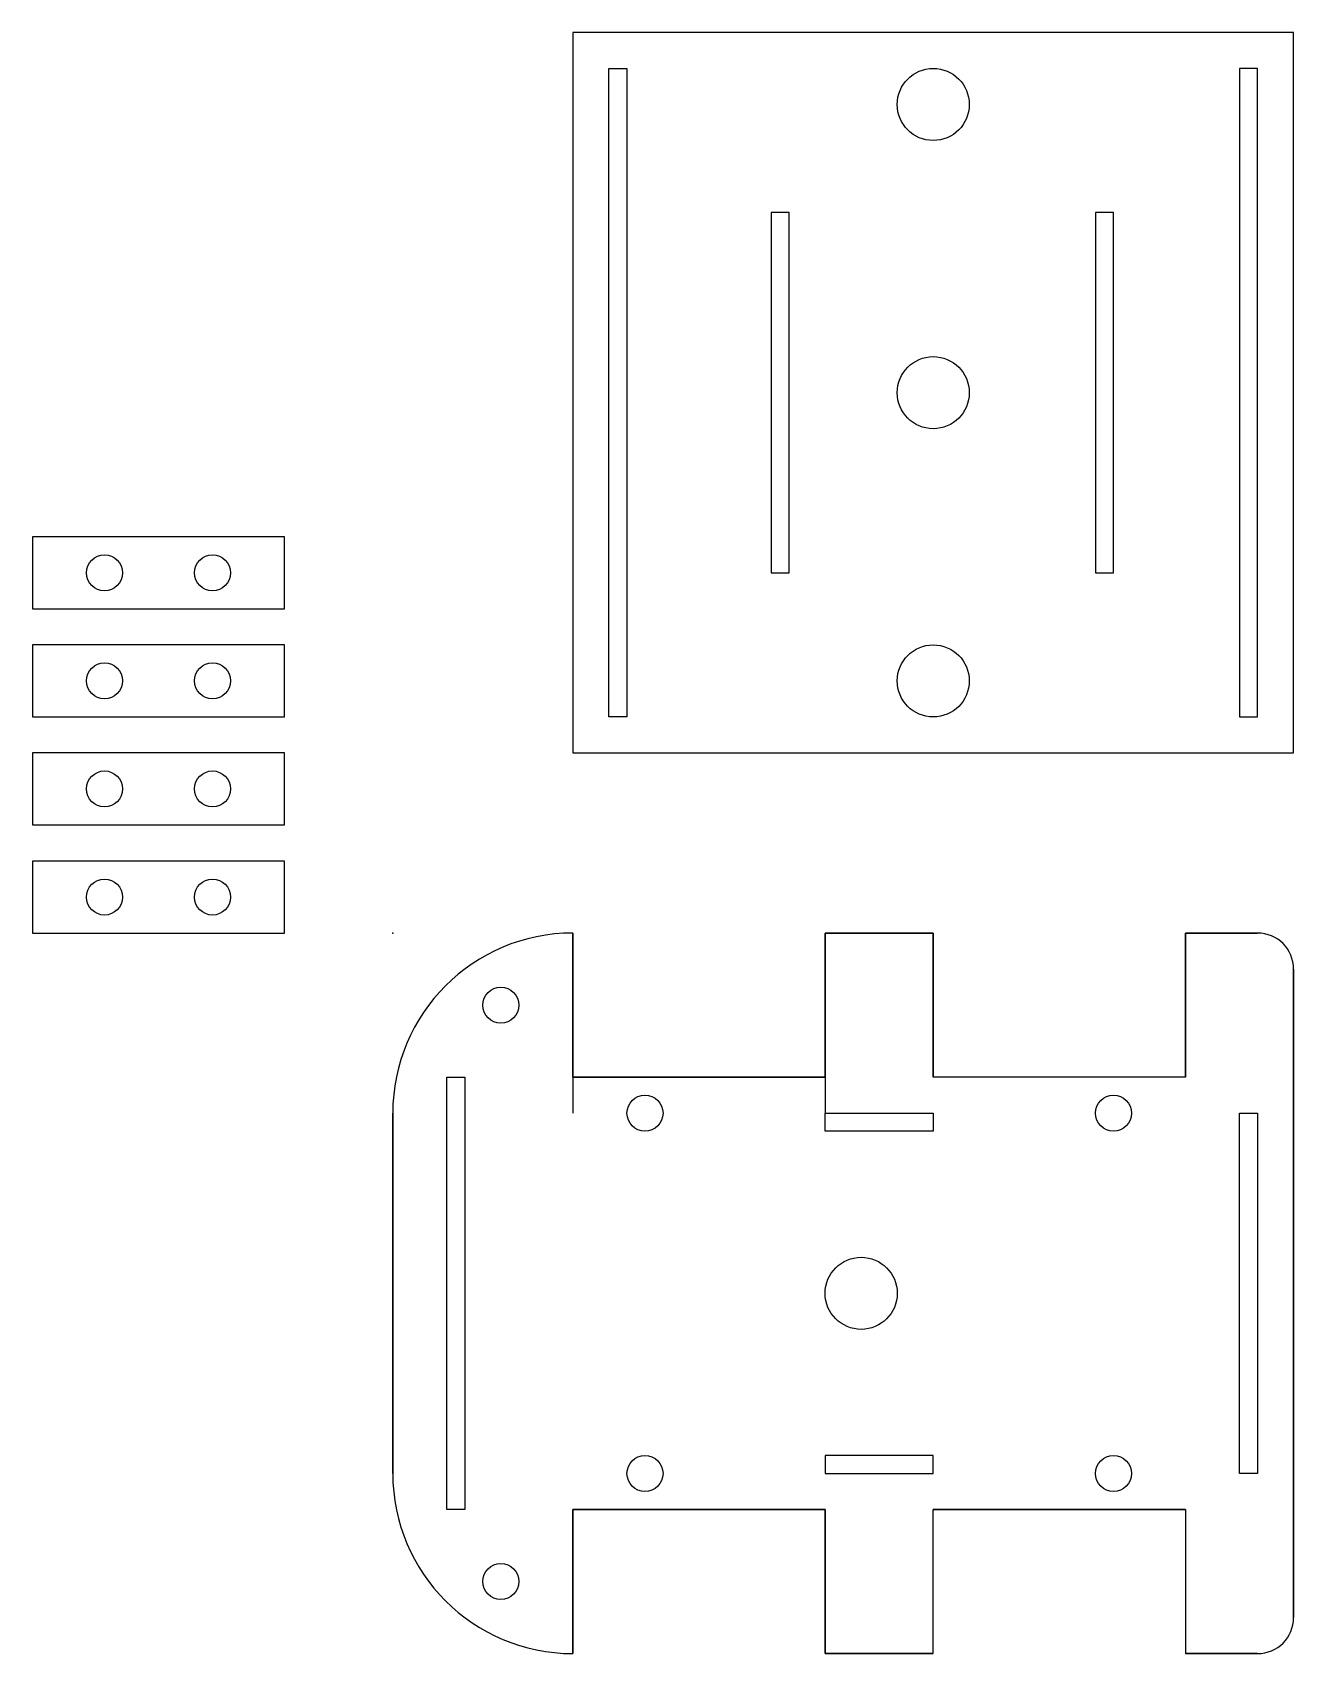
# Model space of a CAD drawing. Header units: millimetres. Extents: x -100 to 250, y -200 to 250.
import ezdxf

# ---------------------------------------------------------------- set-up
doc = ezdxf.new("R2010")
doc.units = ezdxf.units.MM
doc.header["$MEASUREMENT"] = 0
for name, color, linetype in [('CARRITO WALL E v4_Sketch1', 7, 'Continuous'), ('CARRITO WALL E v4_Sketch2', 7, 'Continuous'), ('CARRITO WALL E v4_Sketch3', 7, 'Continuous'), ('CARRITO WALL E v4_Sketch4', 7, 'Continuous'), ('CARRITO WALL E v4_Sketch5', 7, 'Continuous'), ('CARRITO WALL E v4_Sketch6', 7, 'Continuous')]:
    doc.layers.add(name, color=color, linetype=linetype)

msp = doc.modelspace()

# ---------------------------------------------------------------- linework, layer by layer
at = {"layer": 'CARRITO WALL E v4_Sketch1'}
for p, q in [((50, 0), (50, -50)), ((50, 0), (50, -40)), ((120, -40), (120, 0)), ((120, 0), (150, 0)), ((150, -40), (150, 0)), ((150, 0), (150, -40)), ((220, -40), (220, 0)), ((220, 0), (240, 0)), ((250, -10), (250, -190)), ((50, -40), (120, -40)), ((120, -40), (120, -50)), ((220, -40), (150, -40)), ((0, -150), (0, -50)), ((50, -160), (50, -200)), ((50, -160), (50, -200)), ((120, -160), (50, -160)), ((120, -200), (120, -160)), ((150, -200), (150, -160)), ((150, -200), (150, -160)), ((220, -160), (150, -160)), ((220, -160), (220, -200)), ((150, -200), (120, -200)), ((240, -200), (220, -200))]:
    msp.add_line(p, q, dxfattribs=at)
for centre, radius, start, end in [((50, -50), 50, 90, 180), ((240, -10), 10, 0, 90), ((50, -150), 50, 180, 270), ((240, -190), 10, 270, 360)]:
    msp.add_arc(centre, radius, start, end, dxfattribs=at)
msp.add_point((0, 0), dxfattribs=at)
at = {"layer": 'CARRITO WALL E v4_Sketch2'}
for p, q in [((250, 250, 10), (50, 250, 10)), ((50, 250, 10), (50, 50, 10)), ((250, 50, 10), (250, 250, 10)), ((50, 50, 10), (250, 50, 10)), ((50, -40, 10), (50, 0, 10)), ((150, 0, 10), (120, 0, 10)), ((120, 0, 10), (120, -40, 10)), ((150, -40, 10), (150, 0, 10)), ((240, 0, 10), (220, 0, 10)), ((220, 0, 10), (220, -40, 10)), ((250, -190, 10), (250, -10, 10)), ((120, -40, 10), (50, -40, 10)), ((220, -40, 10), (150, -40, 10)), ((0, -50, 10), (0, -150, 10)), ((50, -200, 10), (50, -160, 10)), ((50, -160, 10), (120, -160, 10)), ((120, -160, 10), (120, -200, 10)), ((150, -200, 10), (150, -160, 10)), ((150, -160, 10), (220, -160, 10)), ((220, -160, 10), (220, -200, 10)), ((120, -200, 10), (150, -200, 10)), ((220, -200, 10), (240, -200, 10))]:
    msp.add_line(p, q, dxfattribs=at)
for centre, radius, start, end in [((50, -50, 10), 50, 90, 180), ((240, -10, 10), 10, 0, 90), ((50, -150, 10), 50, 180, 270), ((240, -190, 10), 10, 270, 360)]:
    msp.add_arc(centre, radius, start, end, dxfattribs=at)
msp.add_point((0, 0, 10), dxfattribs=at)
at = {"layer": 'CARRITO WALL E v4_Sketch3'}
for p, q in [((-30, 110), (-100, 110)), ((-100, 110), (-100, 90)), ((-30, 90), (-30, 110)), ((-100, 90), (-30, 90)), ((-100, 80), (-100, 60)), ((-30, 80), (-100, 80)), ((-30, 60), (-30, 80)), ((-100, 60), (-30, 60)), ((-100, 50), (-100, 30)), ((-30, 50), (-100, 50)), ((-30, 30), (-30, 50)), ((-100, 30), (-30, 30)), ((-100, 20), (-100, 0)), ((-30, 20), (-100, 20)), ((-30, 0), (-30, 20)), ((-100, 0), (-30, 0))]:
    msp.add_line(p, q, dxfattribs=at)
msp.add_point((0, 0), dxfattribs=at)
at = {"layer": 'CARRITO WALL E v4_Sketch4'}
for p, q in [((50, -40, 10), (50, 0, 10)), ((150, 0, 10), (120, 0, 10)), ((120, 0, 10), (120, -40, 10)), ((150, -40, 10), (150, 0, 10)), ((240, 0, 10), (220, 0, 10)), ((220, 0, 10), (220, -40, 10)), ((250, -190, 10), (250, -10, 10)), ((15, -160, 10), (15, -40, 10)), ((15, -40, 10), (20, -40, 10)), ((20, -40, 10), (20, -160, 10)), ((120, -40, 10), (50, -40, 10)), ((220, -40, 10), (150, -40, 10)), ((0, -50, 10), (0, -150, 10)), ((120, -50, 10), (150, -50, 10)), ((120, -55, 10), (120, -50, 10)), ((150, -50, 10), (150, -55, 10)), ((235, -50, 10), (240, -50, 10)), ((235, -150, 10), (235, -50, 10)), ((240, -50, 10), (240, -150, 10)), ((150, -55, 10), (120, -55, 10)), ((120, -145, 10), (120, -150, 10)), ((150, -145, 10), (120, -145, 10)), ((150, -150, 10), (150, -145, 10)), ((120, -150, 10), (150, -150, 10)), ((240, -150, 10), (235, -150, 10)), ((20, -160, 10), (15, -160, 10)), ((50, -200, 10), (50, -160, 10)), ((50, -160, 10), (120, -160, 10)), ((120, -160, 10), (120, -200, 10)), ((150, -200, 10), (150, -160, 10)), ((150, -160, 10), (220, -160, 10)), ((220, -160, 10), (220, -200, 10)), ((120, -200, 10), (150, -200, 10)), ((220, -200, 10), (240, -200, 10))]:
    msp.add_line(p, q, dxfattribs=at)
for centre, radius in [((30, -20, 10), 5), ((70, -50, 10), 5), ((200, -50, 10), 5), ((130, -100, 10), 10), ((70, -150, 10), 5), ((200, -150, 10), 5), ((30, -180, 10), 5)]:
    msp.add_circle(centre, radius, dxfattribs=at)
for centre, radius, start, end in [((50, -50, 10), 50, 90, 180), ((240, -10, 10), 10, 0, 90), ((50, -150, 10), 50, 180, 270), ((240, -190, 10), 10, 270, 360)]:
    msp.add_arc(centre, radius, start, end, dxfattribs=at)
msp.add_point((0, 0, 10), dxfattribs=at)
at = {"layer": 'CARRITO WALL E v4_Sketch5'}
for p, q in [((250, 250, 10), (50, 250, 10)), ((50, 250, 10), (50, 50, 10)), ((250, 50, 10), (250, 250, 10)), ((60, 240, 10), (65, 240, 10)), ((60, 60, 10), (60, 240, 10)), ((65, 240, 10), (65, 60, 10)), ((240, 240, 10), (235, 240, 10)), ((235, 240, 10), (235, 60, 10)), ((240, 60, 10), (240, 240, 10)), ((110, 200, 10), (105, 200, 10)), ((105, 200, 10), (105, 100, 10)), ((110, 100, 10), (110, 200, 10)), ((200, 200, 10), (195, 200, 10)), ((195, 200, 10), (195, 100, 10)), ((200, 100, 10), (200, 200, 10)), ((105, 100, 10), (110, 100, 10)), ((195, 100, 10), (200, 100, 10)), ((65, 60, 10), (60, 60, 10)), ((235, 60, 10), (240, 60, 10)), ((50, 50, 10), (250, 50, 10))]:
    msp.add_line(p, q, dxfattribs=at)
for centre in [(150, 230, 10), (150, 150, 10), (150, 70, 10)]:
    msp.add_circle(centre, 10, dxfattribs=at)
msp.add_point((0, 0, 10), dxfattribs=at)
at = {"layer": 'CARRITO WALL E v4_Sketch6'}
for p, q in [((-100, 110, 5), (-100, 90, 5)), ((-30, 110, 5), (-100, 110, 5)), ((-30, 90, 5), (-30, 110, 5)), ((-100, 90, 5), (-30, 90, 5))]:
    msp.add_line(p, q, dxfattribs=at)
for centre in [(-80, 100, 5), (-50, 100, 5), (-80, 70, 5), (-50, 70, 5), (-80, 40, 5), (-50, 40, 5), (-80, 10, 5), (-50, 10, 5)]:
    msp.add_circle(centre, 5, dxfattribs=at)
msp.add_point((0, 0, 5), dxfattribs=at)

doc.saveas('drawing.dxf')
